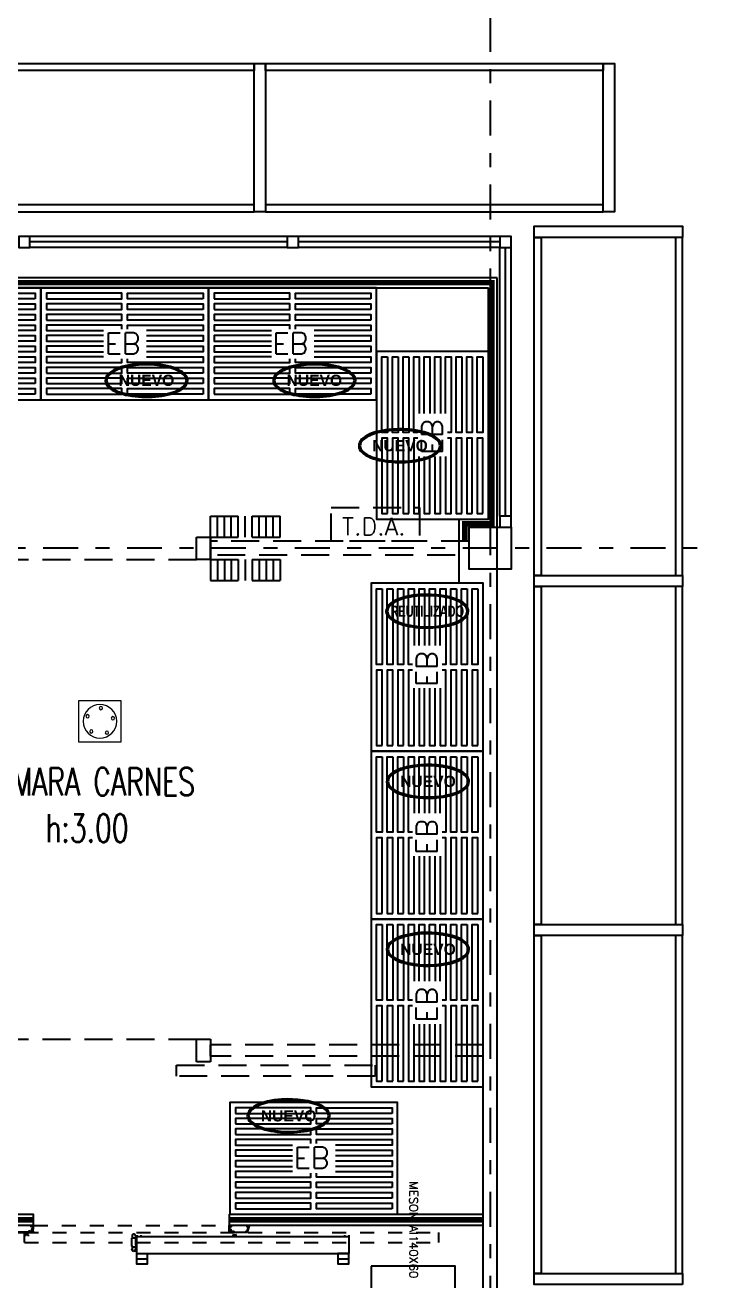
# Model space of a CAD drawing. Header units: millimetres. Extents: x 340 to 1003762, y 22 to 362022.
# Drawn here: x 432.83 to 437.69, y 93.11 to 102.09 of the extents above; entities that cross this region are included whole.
import ezdxf
from ezdxf.enums import TextEntityAlignment as Align
from ezdxf.xclip import XClip

# ---------------------------------------------------------------- set-up
doc = ezdxf.new("R2010")
doc.units = ezdxf.units.MM
doc.header["$XCLIPFRAME"] = 0
for name, pattern in [('LSBB_P_002 - PLANTA 1° NIVEL SALA DE VENTAS$0$000_ALTILLO PROPUESTA$0$HIDDEN', [0.375, 0.25, -0.125]), ('LSBB_P_002 - PLANTA 1° NIVEL SALA DE VENTAS$0$CONTINUOS', [0]), ('LSBB_P_002 - PLANTA 1° NIVEL SALA DE VENTAS$0$DASHDOT2', [0.5, 0.25, -0.125, 0, -0.125]), ('LSBB_P_002 - PLANTA 1° NIVEL SALA DE VENTAS$0$DASHED', [0.75, 0.5, -0.25]), ('LSBB_P_002 - PLANTA 1° NIVEL SALA DE VENTAS$0$HIDDEN2', [0.1875, 0.125, -0.0625])]:
    doc.linetypes.add(name, pattern=pattern)
for name, color, linetype in [('LSBB_P_002 - PLANTA 1° NIVEL SALA DE VENTAS$0$A-ACTIVOS NUEVOS', 20, 'Continuous'), ('LSBB_P_002 - PLANTA 1° NIVEL SALA DE VENTAS$0$A-ACTIVOS REUTILIZADOS', 7, 'Continuous'), ('LSBB_P_002 - PLANTA 1° NIVEL SALA DE VENTAS$0$A-DEMOLICIONES', 30, 'LSBB_P_002 - PLANTA 1° NIVEL SALA DE VENTAS$0$DASHED'), ('LSBB_P_002 - PLANTA 1° NIVEL SALA DE VENTAS$0$A-Equipamiento acero inox', 8, 'Continuous'), ('LSBB_P_002 - PLANTA 1° NIVEL SALA DE VENTAS$0$A-PANEL CAMARA NUEVO', 10, 'LSBB_P_002 - PLANTA 1° NIVEL SALA DE VENTAS$0$CONTINUOS'), ('LSBB_P_002 - PLANTA 1° NIVEL SALA DE VENTAS$0$A-PILETAS NUEVAS', 8, 'Continuous'), ('LSBB_P_002 - PLANTA 1° NIVEL SALA DE VENTAS$0$A-PUERTAS NUEVAS', 10, 'Continuous'), ('LSBB_P_002 - PLANTA 1° NIVEL SALA DE VENTAS$0$A-SE CONSTRUYE RELLENO', 10, 'LSBB_P_002 - PLANTA 1° NIVEL SALA DE VENTAS$0$CONTINUOS'), ('LSBB_P_002 - PLANTA 1° NIVEL SALA DE VENTAS$0$A-Textos', 2, 'Continuous'), ('LSBB_P_002 - PLANTA 1° NIVEL SALA DE VENTAS$0$E-TABIQUE-CAMARA', 1, 'Continuous'), ('LSBB_P_002 - PLANTA 1° NIVEL SALA DE VENTAS$0$EJES', 8, 'LSBB_P_002 - PLANTA 1° NIVEL SALA DE VENTAS$0$DASHDOT2'), ('LSBB_P_002 - PLANTA 1° NIVEL SALA DE VENTAS$0$ESTRUCTURA', 5, 'Continuous'), ('LSBB_P_002 - PLANTA 1° NIVEL SALA DE VENTAS$0$RACKS BODEGAS', 2, 'Continuous'), ('LSBB_P_002 - PLANTA 1° NIVEL SALA DE VENTAS$0$TABIQUE MALLA ACMA', 6, 'Continuous'), ('XREF', 7, 'Continuous')]:
    doc.layers.add(name, color=color, linetype=linetype)
doc.styles.add('LSBB_P_002 - PLANTA 1° NIVEL SALA DE VENTAS$0$ARIAL', font='')
doc.styles.add('LSBB_P_002 - PLANTA 1° NIVEL SALA DE VENTAS$0$Estilo1', font='GOTHIC.TTF', dxfattribs={"height": 0.24})
doc.styles.add('LSBB_P_002 - PLANTA 1° NIVEL SALA DE VENTAS$0$ROMANS', font='romans')
doc.styles.get('LSBB_P_002 - PLANTA 1° NIVEL SALA DE VENTAS$0$ARIAL').set_extended_font_data('Arial', bold=True)

# ---------------------------------------------------------------- blocks, each defined once
blk = doc.blocks.new('LSBB_P_002 - PLANTA 1° NIVEL SALA DE VENTAS$0$A$C112258A6')
at = {"layer": 'LSBB_P_002 - PLANTA 1° NIVEL SALA DE VENTAS$0$A-Equipamiento acero inox'}
for points in [[(0, 0.8), (1.2, 0.8), (1.2, 0), (0, 0), (0, 0.8)], [(0.4492, 0.4937), (0.04, 0.4937), (0.04, 0.5337), (0.58, 0.5337), (0.58, 0.5071)], [(0.4492, 0.4179), (0.04, 0.4179), (0.04, 0.4579), (0.4492, 0.4579)], [(0.7557, 0.4937), (1.16, 0.4937), (1.16, 0.5337), (0.62, 0.5337), (0.62, 0.5071)], [(0.7557, 0.4179), (1.16, 0.4179), (1.16, 0.4579), (0.7557, 0.4579)], [(0.4492, 0.3421), (0.04, 0.3421), (0.04, 0.3821), (0.4492, 0.3821)], [(0.7557, 0.3421), (1.16, 0.3421), (1.16, 0.3821), (0.7557, 0.3821)], [(0.58, 0.2951), (0.58, 0.2663), (0.04, 0.2663), (0.04, 0.3063), (0.4492, 0.3063)], [(0.62, 0.2951), (0.62, 0.2663), (1.16, 0.2663), (1.16, 0.3063), (0.7557, 0.3063)]]:
    blk.add_lwpolyline(points, dxfattribs=at)
for points in [[(0.04, 0.7611), (0.58, 0.7611), (0.58, 0.7211), (0.04, 0.7211)], [(1.16, 0.7611), (0.62, 0.7611), (0.62, 0.7211), (1.16, 0.7211)], [(0.04, 0.6853), (0.58, 0.6853), (0.58, 0.6453), (0.04, 0.6453)], [(1.16, 0.6853), (0.62, 0.6853), (0.62, 0.6453), (1.16, 0.6453)], [(0.04, 0.6095), (0.58, 0.6095), (0.58, 0.5695), (0.04, 0.5695)], [(1.16, 0.6095), (0.62, 0.6095), (0.62, 0.5695), (1.16, 0.5695)], [(0.04, 0.2305), (0.58, 0.2305), (0.58, 0.1905), (0.04, 0.1905)], [(1.16, 0.2305), (0.62, 0.2305), (0.62, 0.1905), (1.16, 0.1905)], [(0.04, 0.1547), (0.58, 0.1547), (0.58, 0.1147), (0.04, 0.1147)], [(1.16, 0.1547), (0.62, 0.1547), (0.62, 0.1147), (1.16, 0.1147)], [(0.04, 0.0789), (0.58, 0.0789), (0.58, 0.0389), (0.04, 0.0389)], [(1.16, 0.0789), (0.62, 0.0789), (0.62, 0.0389), (1.16, 0.0389)]]:
    blk.add_lwpolyline(points, close=True, dxfattribs=at)
at = {"layer": 'LSBB_P_002 - PLANTA 1° NIVEL SALA DE VENTAS$0$A-Equipamiento acero inox', "style": 'LSBB_P_002 - PLANTA 1° NIVEL SALA DE VENTAS$0$ROMANS'}
blk.add_text('EB ', height=0.15, dxfattribs=at).set_placement((0.4576, 0.3213))
blk = doc.blocks.new('LSBB_P_002 - PLANTA 1° NIVEL SALA DE VENTAS$0$A$C6D5A0C58')
at = {"layer": 'LSBB_P_002 - PLANTA 1° NIVEL SALA DE VENTAS$0$A-ACTIVOS REUTILIZADOS', "extrusion": (0, 0, -1)}
blk.add_ellipse((0, 0), major_axis=(0.2855, 0), ratio=0.388575, dxfattribs=at)
at = {"layer": 'LSBB_P_002 - PLANTA 1° NIVEL SALA DE VENTAS$0$A-ACTIVOS REUTILIZADOS'}
blk.add_open_spline([(0.2955, 0), (0.2955, -0.021), (0.2828, -0.0409), (0.2407, -0.0737), (0.2108, -0.0875), (0.0693, -0.1291), (-0.0893, -0.1272), (-0.2453, -0.0748), (-0.2842, -0.048), (-0.3027, 0.019), (-0.2777, 0.0523), (-0.188, 0.0987), (-0.1218, 0.1143), (0.0524, 0.1263), (0.163, 0.1102), (0.2698, 0.0572), (0.2955, 0.0303), (0.2955, 0)], degree=3, knots=[0, 0, 0, 0, 0.461791, 0.461791, 0.923583, 0.923583, 2.283227, 2.283227, 3.034626, 3.034626, 3.786024, 3.786024, 4.537423, 4.537423, 5.618495, 5.618495, 6.283185, 6.283185, 6.283185, 6.283185], dxfattribs=at)
at = {"layer": 'LSBB_P_002 - PLANTA 1° NIVEL SALA DE VENTAS$0$A-ACTIVOS REUTILIZADOS', "style": 'LSBB_P_002 - PLANTA 1° NIVEL SALA DE VENTAS$0$ARIAL', "width": 0.7}
blk.add_text('REUTILIZADO', height=0.08, dxfattribs=at).set_placement((0, 0), align=Align.MIDDLE_CENTER)
blk = doc.blocks.new('LSBB_P_002 - PLANTA 1° NIVEL SALA DE VENTAS$0$A$C529333AF')
at = {"layer": 'LSBB_P_002 - PLANTA 1° NIVEL SALA DE VENTAS$0$A-ACTIVOS NUEVOS', "extrusion": (0, 0, -1)}
blk.add_ellipse((0, 0), major_axis=(0.2855, 0), ratio=0.388575, dxfattribs=at)
at = {"layer": 'LSBB_P_002 - PLANTA 1° NIVEL SALA DE VENTAS$0$A-ACTIVOS NUEVOS'}
blk.add_open_spline([(0.2955, 0), (0.2955, -0.021), (0.2828, -0.0409), (0.2407, -0.0737), (0.2108, -0.0875), (0.0693, -0.1291), (-0.0893, -0.1272), (-0.2453, -0.0748), (-0.2842, -0.048), (-0.3027, 0.019), (-0.2777, 0.0523), (-0.188, 0.0987), (-0.1218, 0.1143), (0.0524, 0.1263), (0.163, 0.1102), (0.2698, 0.0572), (0.2955, 0.0303), (0.2955, 0)], degree=3, knots=[0, 0, 0, 0, 0.461791, 0.461791, 0.923583, 0.923583, 2.283227, 2.283227, 3.034626, 3.034626, 3.786024, 3.786024, 4.537423, 4.537423, 5.618495, 5.618495, 6.283185, 6.283185, 6.283185, 6.283185], dxfattribs=at)
at = {"layer": 'LSBB_P_002 - PLANTA 1° NIVEL SALA DE VENTAS$0$A-ACTIVOS NUEVOS', "insert": (0, 0), "char_height": 0.08, "attachment_point": 5, "style": 'LSBB_P_002 - PLANTA 1° NIVEL SALA DE VENTAS$0$ARIAL'}
blk.add_mtext_dynamic_manual_height_columns('NUEVO', width=0.536552, gutter_width=0.7, heights=[0], dxfattribs=at)
blk = doc.blocks.new('LSBB_P_002 - PLANTA 1° NIVEL SALA DE VENTAS$0$A$C69995B83')
at = {"linetype": 'Continuous', "lineweight": 20}
for p, q in [((0, 0), (-0.3, 0)), ((-0.3, 0), (-0.3, -0.3)), ((0, -0.3), (0, 0)), ((-0.3, -0.3), (0, -0.3))]:
    blk.add_line(p, q, dxfattribs=at)
at = {"linetype": 'Continuous', "lineweight": 20, "const_width": 0.00333}
blk.add_lwpolyline([(-0.3, -0.3), (-0.3, 0), (0, 0), (0, -0.3)], close=True, dxfattribs=at)
at = {"linetype": 'Continuous', "lineweight": 20}
for centre, radius in [((-0.15, -0.15), 0.1199), ((-0.1863, -0.062), 0.0117), ((-0.0775, -0.0883), 0.0117), ((-0.2449, -0.1573), 0.0117), ((-0.2449, -0.1573), 0.0117), ((-0.1724, -0.2425), 0.0117), ((-0.0689, -0.1999), 0.0117)]:
    blk.add_circle(centre, radius, dxfattribs=at)
blk = doc.blocks.new('LSBB_P_002 - PLANTA 1° NIVEL SALA DE VENTAS$0$A$C5D5E3A85')
at = {"color": 0, "linetype": 'ByBlock'}
for p, q in [((0.9596, 0.32), (0.8796, 0.32)), ((2.3993, 0.32), (2.3193, 0.32)), ((2.3993, 0.28), (2.3193, 0.28)), ((2.3993, 0.16), (2.3993, 0.28)), ((0.8796, 0.16), (0.8796, 0.24)), ((0.0865, 0.1555), (0.0865, 0.146)), ((0.1069, 0.146), (0.0865, 0.146)), ((0.1069, 0.1555), (0.1069, 0.146)), ((0.8818, 0.16), (0.9118, 0.16)), ((0.8818, 0.1485), (0.8818, 0.16)), ((0.9118, 0.1485), (0.9118, 0.16)), ((1.572, 0.1555), (1.572, 0.146)), ((1.572, 0.146), (1.5924, 0.146)), ((1.5924, 0.1555), (1.5924, 0.146)), ((2.367, 0.1485), (2.367, 0.16)), ((2.397, 0.1485), (2.397, 0.16))]:
    blk.add_line(p, q, dxfattribs=at)
for p, q in [((0.8796, 0.28), (2.3993, 0.28)), ((0.8796, 0.16), (2.3993, 0.16))]:
    blk.add_line(p, q)
at = {"color": 8, "linetype": 'LSBB_P_002 - PLANTA 1° NIVEL SALA DE VENTAS$0$HIDDEN2', "ltscale": 0.8}
for p, q in [((0.0796, 0.2016), (3.0425, 0.2016)), ((0.0796, 0.2016), (0.0796, 0.13)), ((3.0425, 0.2016), (3.0425, 0.13)), ((0.0796, 0.13), (3.0425, 0.13)), ((0.1459, 0.08), (1.5425, 0.08))]:
    blk.add_line(p, q, dxfattribs=at)
at = {"color": 0, "linetype": 'ByBlock', "extrusion": (-1, -4e-16, 0)}
for p, q in [((0.8446, 0.228), (0.8489, 0.228)), ((0.8446, 0.172), (0.8446, 0.228)), ((0.8476, 0.222), (0.8476, 0.174)), ((0.8506, 0.252), (0.8506, 0.232)), ((0.8506, 0.2307), (0.8506, 0.232)), ((0.8726, 0.232), (0.8726, 0.252)), ((0.8726, 0.2307), (0.8726, 0.232)), ((0.8742, 0.228), (0.8796, 0.228)), ((0.8756, 0.222), (0.8756, 0.174)), ((0.8496, 0.172), (0.8446, 0.172)), ((0.8736, 0.172), (0.8496, 0.172)), ((0.8506, 0.172), (0.8506, 0.152)), ((0.8726, 0.152), (0.8726, 0.172)), ((0.8796, 0.172), (0.8736, 0.172))]:
    blk.add_line(p, q, dxfattribs=at)
at = {"color": 0, "linetype": 'ByBlock', "ltscale": 5}
for p, q in [((0.1425, 0), (0.1425, 0.08)), ((1.5425, 0), (1.5425, 0.08))]:
    blk.add_line(p, q, dxfattribs=at)
at = {"color": 0, "linetype": 'ByBlock'}
for points in [[(0.8796, 0.28), (0.8796, 0.355), (0.9596, 0.355), (0.9596, 0.28)], [(0.8796, 0.24), (0.8796, 0.28)], [(2.3193, 0.28), (2.3193, 0.355), (2.3993, 0.355), (2.3993, 0.28)]]:
    blk.add_lwpolyline(points, dxfattribs=at)
for points in [[(0.0134, 0.1225), (0.0208, 0.1225, -0.343826), (0.0212, 0.1221), (0.0212, 0.1214, -0.414214), (0.0208, 0.121), (0.0131, 0.121, 0.336332), (0.0129, 0.1209), (0.0022, 0.0826, 0.496634), (0.0027, 0.082), (0.0105, 0.082, 0.414214), (0.011, 0.0825), (0.011, 0.0865, -0.414214), (0.0125, 0.088), (0.0164, 0.088, -0.414214), (0.017, 0.0874), (0.017, 0.0871, -0.414214), (0.0164, 0.0865), (0.013, 0.0865, 0.414214), (0.0125, 0.086), (0.0125, 0.0825, 0.414214), (0.013, 0.082), (0.0189, 0.082, -0.414214), (0.0195, 0.0814), (0.0195, 0.0806, -0.414214), (0.0189, 0.08), (0.0014, 0.08, -0.496634), (0, 0.0819), (0.0132, 0.1289, -0.336332), (0.0146, 0.13), (0.125, 0.13, -0.414214), (0.1265, 0.1285), (0.1265, 0.1245, 0.414214), (0.127, 0.124), (0.13, 0.124, -0.414214), (0.1315, 0.1225), (0.1315, 0.1095, 0.414214), (0.132, 0.109), (0.138, 0.109, 0.674073), (0.1385, 0.1095), (0.1385, 0.1225, -0.414214), (0.14, 0.124), (0.141, 0.124, -0.414214), (0.1425, 0.1225), (0.1425, 0.0815, -0.414214), (0.141, 0.08), (0.1231, 0.08, -0.414214), (0.1225, 0.0806), (0.1225, 0.0814, -0.414214), (0.1231, 0.082), (0.129, 0.082, 0.414214), (0.1295, 0.0825), (0.1295, 0.086, 0.414214), (0.129, 0.0865), (0.1256, 0.0865, -0.414214), (0.125, 0.0871), (0.125, 0.0874, -0.414214), (0.1256, 0.088), (0.1295, 0.088, -0.414214), (0.131, 0.0865), (0.131, 0.0825, 0.414214), (0.1315, 0.082), (0.14, 0.082, 0.414214), (0.1405, 0.0825), (0.1405, 0.1065, 0.414214), (0.14, 0.107), (0.131, 0.107, -0.414214), (0.1295, 0.1085), (0.1295, 0.1215, 0.414214), (0.129, 0.122), (0.126, 0.122, -0.414214), (0.1245, 0.1235), (0.1245, 0.1275, 0.414214), (0.124, 0.128), (0.1195, 0.128, 0.414214), (0.119, 0.1275), (0.119, 0.1225, -0.414214), (0.1175, 0.121), (0.1106, 0.121, -0.414214), (0.11, 0.1216), (0.11, 0.1224, -0.414214), (0.1106, 0.123), (0.1165, 0.123, 0.414214), (0.117, 0.1235), (0.117, 0.1275, 0.414214), (0.1165, 0.128), (0.0153, 0.128, 0.336332), (0.0148, 0.1276), (0.0134, 0.1225)], [(1.6716, 0.1225), (1.6642, 0.1225, 0.343826), (1.6638, 0.1221), (1.6638, 0.1214, 0.414214), (1.6642, 0.121), (1.6719, 0.121, -0.336332), (1.6721, 0.1209), (1.6828, 0.0826, -0.496634), (1.6823, 0.082), (1.6745, 0.082, -0.414214), (1.674, 0.0825), (1.674, 0.0865, 0.414214), (1.6725, 0.088), (1.6686, 0.088, 0.414214), (1.668, 0.0874), (1.668, 0.0871, 0.414214), (1.6686, 0.0865), (1.672, 0.0865, -0.414214), (1.6725, 0.086), (1.6725, 0.0825, -0.414214), (1.672, 0.082), (1.6661, 0.082, 0.414214), (1.6655, 0.0814), (1.6655, 0.0806, 0.414214), (1.6661, 0.08), (1.6836, 0.08, 0.496634), (1.685, 0.0819), (1.6719, 0.1289, 0.336332), (1.6704, 0.13), (1.56, 0.13, 0.414214), (1.5585, 0.1285), (1.5585, 0.1245, -0.414214), (1.558, 0.124), (1.555, 0.124, 0.414214), (1.5535, 0.1225), (1.5535, 0.1095, -0.414214), (1.553, 0.109), (1.547, 0.109, -0.674073), (1.5465, 0.1095), (1.5465, 0.1225, 0.414214), (1.545, 0.124), (1.544, 0.124, 0.414214), (1.5425, 0.1225), (1.5425, 0.0815, 0.414214), (1.544, 0.08), (1.5619, 0.08, 0.414214), (1.5625, 0.0806), (1.5625, 0.0814, 0.414214), (1.5619, 0.082), (1.556, 0.082, -0.414214), (1.5555, 0.0825), (1.5555, 0.086, -0.414214), (1.556, 0.0865), (1.5594, 0.0865, 0.414214), (1.56, 0.0871), (1.56, 0.0874, 0.414214), (1.5594, 0.088), (1.5555, 0.088, 0.414214), (1.554, 0.0865), (1.554, 0.0825, -0.414214), (1.5535, 0.082), (1.545, 0.082, -0.414214), (1.5445, 0.0825), (1.5445, 0.1065, -0.414214), (1.545, 0.107), (1.554, 0.107, 0.414214), (1.5555, 0.1085), (1.5555, 0.1215, -0.414214), (1.556, 0.122), (1.559, 0.122, 0.414214), (1.5605, 0.1235), (1.5605, 0.1275, -0.414214), (1.561, 0.128), (1.5655, 0.128, -0.414214), (1.566, 0.1275), (1.566, 0.1225, 0.414214), (1.5675, 0.121), (1.5744, 0.121, 0.414214), (1.575, 0.1216), (1.575, 0.1224, 0.414214), (1.5744, 0.123), (1.5685, 0.123, -0.414214), (1.568, 0.1235), (1.568, 0.1275, -0.414214), (1.5685, 0.128), (1.6697, 0.128, -0.336332), (1.6702, 0.1276), (1.6716, 0.1225)]]:
    blk.add_lwpolyline(points, format="xyb", dxfattribs=at)
at = {"color": 0, "linetype": 'ByBlock', "const_width": 0.0017}
for points in [[(0.0812, 0.1565), (0.0869, 0.1565)], [(0.084, 0.1565), (0.084, 0.1289)], [(0.1123, 0.1565), (0.1066, 0.1565)], [(0.1094, 0.1565), (0.1094, 0.1289)], [(1.5665, 0.1565), (1.5723, 0.1565)], [(1.5694, 0.1565), (1.5694, 0.1289)], [(1.5977, 0.1565), (1.5919, 0.1565)], [(1.5948, 0.1565), (1.5948, 0.1289)]]:
    blk.add_lwpolyline(points, dxfattribs=at)
at = {"color": 0, "linetype": 'ByBlock'}
for points in [[(0.126, 0.1303), (0.126, 0.1303, -0.346184), (0.127, 0.1312), (0.14, 0.1312, -0.414214), (0.143, 0.1282), (0.143, 0.1241, 0.093021), (0.1412, 0.1244), (0.1398, 0.1244, 0.315183), (0.1375, 0.1221), (0.1375, 0.1221), (0.1382, 0.1221, -0.414214), (0.1385, 0.1218), (0.1385, 0.1191, -0.414214), (0.1365, 0.1171), (0.133, 0.1171, -0.414214), (0.1315, 0.1186), (0.1315, 0.1214, -0.414214), (0.1322, 0.1221), (0.1325, 0.1221, 0.414214), (0.133, 0.1226), (0.133, 0.1226, 0.414214), (0.1315, 0.1241), (0.13, 0.1241, -0.414214), (0.127, 0.1272), (0.127, 0.1292, 0.31619)], [(0.135, 0.1191), (0.1354, 0.1191, 0.414214), (0.1357, 0.1194), (0.1357, 0.1238, 0.414214), (0.1354, 0.1241), (0.135, 0.1241, 0.414214), (0.1347, 0.1238), (0.1347, 0.1194, 0.414214)], [(1.559, 0.1303), (1.559, 0.1303, 0.346184), (1.558, 0.1312), (1.545, 0.1312, 0.414214), (1.542, 0.1282), (1.542, 0.1241, -0.093021), (1.5438, 0.1244), (1.5453, 0.1244, -0.315183), (1.5475, 0.1221), (1.5475, 0.1221), (1.5468, 0.1221, 0.414214), (1.5465, 0.1218), (1.5465, 0.1191, 0.414214), (1.5485, 0.1171), (1.552, 0.1171, 0.414214), (1.5535, 0.1186), (1.5535, 0.1214, 0.414214), (1.5528, 0.1221), (1.5525, 0.1221, -0.414214), (1.552, 0.1226), (1.552, 0.1226, -0.414214), (1.5535, 0.1241), (1.555, 0.1241, 0.414214), (1.558, 0.1272), (1.558, 0.1292, -0.31619)], [(1.55, 0.1191), (1.5496, 0.1191, -0.414214), (1.5493, 0.1194), (1.5493, 0.1238, -0.414214), (1.5496, 0.1241), (1.55, 0.1241, -0.414214), (1.5503, 0.1238), (1.5503, 0.1194, -0.414214)]]:
    blk.add_lwpolyline(points, format="xyb", close=True, dxfattribs=at)
for centre, radius, start, end in [((0.8616, 0.252), 0.014, 90, 218.21321), ((0.8616, 0.222), 0.014, 0, 180), ((0.8616, 0.252), 0.011, 90, 180), ((0.8616, 0.252), 0.014, 321.78679, 90), ((0.8616, 0.252), 0.011, 0, 90), ((0.8496, 0.174), 0.002, 180, 270), ((0.8616, 0.152), 0.011, 180, 0), ((0.8736, 0.174), 0.002, 270, 0)]:
    blk.add_arc(centre, radius, start, end, dxfattribs=at)
blk = doc.blocks.new('LSBB_P_002 - PLANTA 1° NIVEL SALA DE VENTAS$0$DEMOL')
at = {"layer": 'LSBB_P_002 - PLANTA 1° NIVEL SALA DE VENTAS$0$A-DEMOLICIONES', "linetype": 'LSBB_P_002 - PLANTA 1° NIVEL SALA DE VENTAS$0$000_ALTILLO PROPUESTA$0$HIDDEN', "ltscale": 0.8}
for p, q in [((1049.4395, 313.3956), (1049.9395, 313.3956)), ((1049.4395, 313.2456), (1049.4395, 313.3956)), ((1049.4895, 313.2456), (1049.4895, 313.3956)), ((1049.5395, 313.2456), (1049.5395, 313.3956)), ((1049.5895, 313.2456), (1049.5895, 313.3956)), ((1049.6395, 313.2456), (1049.6395, 313.3956)), ((1049.6895, 313.2456), (1049.6895, 313.3956)), ((1049.7395, 313.2456), (1049.7395, 313.3956)), ((1049.7895, 313.2456), (1049.7895, 313.3956)), ((1049.8395, 313.2456), (1049.8395, 313.3956)), ((1049.8895, 313.2456), (1049.8895, 313.3956)), ((1049.9395, 313.2456), (1049.9395, 313.3956)), ((1050.3036, 313.4574), (1050.9354, 313.4574)), ((1050.3036, 313.2156), (1050.3036, 313.4574)), ((1050.9354, 313.4574), (1050.9354, 313.2156)), ((1051.5895, 313.3956), (1051.5095, 313.3956)), ((1051.5095, 313.3956), (1051.5095, 313.3156)), ((1051.5895, 313.3156), (1051.5895, 313.3956)), ((1051.5095, 313.3156), (1051.5895, 313.3156)), ((1049.3395, 313.0856), (1049.3395, 313.2456)), ((1049.3395, 313.2456), (1049.4395, 313.2456)), ((1049.4395, 313.0856), (1049.4395, 313.2456)), ((1049.4395, 313.2456), (1049.4395, 313.0856)), ((1049.4395, 313.2456), (1049.9395, 313.2456)), ((1051.2895, 313.2156), (1049.4395, 313.2156)), ((1049.4395, 313.2056), (1049.4395, 313.1256)), ((1050.9354, 313.2156), (1050.3036, 313.2156)), ((1051.1895, 313.1156), (1049.4395, 313.1156)), ((1047.9395, 313.0856), (1049.3395, 313.0856)), ((1049.4395, 313.0856), (1049.3395, 313.0856)), ((1049.4395, 313.0856), (1049.9395, 313.0856)), ((1049.4395, 313.0856), (1049.4395, 312.9356)), ((1049.4895, 313.0856), (1049.4895, 312.9356)), ((1049.5395, 313.0856), (1049.5395, 312.9356)), ((1049.5895, 313.0856), (1049.5895, 312.9356)), ((1049.6395, 313.0856), (1049.6395, 312.9356)), ((1049.6895, 313.0856), (1049.6895, 312.9356)), ((1049.7395, 313.0856), (1049.7395, 312.9356)), ((1049.7895, 313.0856), (1049.7895, 312.9356)), ((1049.8395, 313.0856), (1049.8395, 312.9356)), ((1049.8895, 313.0856), (1049.8895, 312.9356)), ((1049.9395, 313.0856), (1049.9395, 312.9356)), ((1049.4395, 312.9356), (1049.9395, 312.9356)), ((1047.9395, 309.6556), (1049.3395, 309.6556)), ((1049.3395, 309.6556), (1049.4395, 309.6556)), ((1049.3395, 309.4956), (1049.3395, 309.6556)), ((1049.4395, 309.6556), (1049.4395, 309.4956)), ((1049.4395, 309.5357), (1049.4395, 309.6157)), ((1051.3895, 309.6156), (1049.4395, 309.6156)), ((1049.4395, 309.5356), (1049.4395, 309.6156)), ((1051.3895, 309.5356), (1049.4395, 309.5356)), ((1049.1979, 309.3932), (1049.1979, 309.4711)), ((1049.1979, 309.4711), (1050.6179, 309.4711)), ((1049.4395, 309.4956), (1049.3395, 309.4956)), ((1050.6179, 309.4711), (1050.6179, 309.3932)), ((1050.6179, 309.3932), (1049.1979, 309.3932))]:
    blk.add_line(p, q, dxfattribs=at)
at = {"layer": 'LSBB_P_002 - PLANTA 1° NIVEL SALA DE VENTAS$0$A-DEMOLICIONES', "linetype": 'LSBB_P_002 - PLANTA 1° NIVEL SALA DE VENTAS$0$000_ALTILLO PROPUESTA$0$HIDDEN', "ltscale": 0.8, "style": 'LSBB_P_002 - PLANTA 1° NIVEL SALA DE VENTAS$0$ROMANS'}
blk.add_text('T.D.A.', height=0.125, dxfattribs=at).set_placement((1050.3804, 313.2589))
blk = doc.blocks.new('LSBB_P_002 - PLANTA 1° NIVEL SALA DE VENTAS', base_point=(223.5696, 14.2202))
at = {"layer": 'LSBB_P_002 - PLANTA 1° NIVEL SALA DE VENTAS$0$A-Equipamiento acero inox'}
blk.add_lwpolyline([(850.5895, 308.0345), (850.5895, 306.6345), (851.1895, 306.6345), (851.1895, 308.0345)], close=True, dxfattribs=at)
at = {"layer": 'LSBB_P_002 - PLANTA 1° NIVEL SALA DE VENTAS$0$A-PANEL CAMARA NUEVO'}
blk.add_lwpolyline([(847.0884, 308.3251), (845.8895, 308.3251), (845.8895, 308.4051), (848.1739, 308.4051), (848.1739, 308.3251), (847.1702, 308.3251)], dxfattribs=at)
blk.add_lwpolyline([(849.5754, 308.4051), (851.3884, 308.4051), (851.3884, 308.3251), (849.5754, 308.3251)], close=True, dxfattribs=at)
at = {"layer": 'LSBB_P_002 - PLANTA 1° NIVEL SALA DE VENTAS$0$A-SE CONSTRUYE RELLENO', "const_width": 0.04}
for points in [[(845.8595, 314.6195), (845.8595, 315.0647), (851.4529, 315.0647), (851.4529, 313.34), (851.2583, 313.34), (851.2583, 313.2156)], [(845.8832, 308.3651), (848.1739, 308.3651)], [(849.5739, 308.3651), (851.3884, 308.3651)]]:
    blk.add_lwpolyline(points, dxfattribs=at)
at = {"layer": 'LSBB_P_002 - PLANTA 1° NIVEL SALA DE VENTAS$0$E-TABIQUE-CAMARA'}
for p, q in [((851.4895, 305.3156), (851.4895, 315.0989)), ((851.3895, 309.6156), (851.3895, 312.9156)), ((851.3895, 305.3956), (851.3895, 309.6156))]:
    blk.add_line(p, q, dxfattribs=at)
for points in [[(851.4895, 315.0989), (845.8095, 315.0989), (845.8095, 314.6195), (845.9095, 314.6195), (845.9095, 315.0281), (851.4271, 315.0281)], [(851.3895, 310.4947), (851.3895, 312.9165), (851.2183, 312.9165), (851.2183, 313.3736), (851.4271, 313.3736), (851.4271, 315.0281)]]:
    blk.add_lwpolyline(points, dxfattribs=at)
at = {"layer": 'LSBB_P_002 - PLANTA 1° NIVEL SALA DE VENTAS$0$EJES'}
for p, q in [((851.4395, 330.1656), (851.4395, 242.5191)), ((877.8938, 313.1656), (769.0572, 313.1656))]:
    blk.add_line(p, q, dxfattribs=at)
at = {"layer": 'LSBB_P_002 - PLANTA 1° NIVEL SALA DE VENTAS$0$ESTRUCTURA'}
blk.add_lwpolyline([(851.5895, 313.3156), (851.5895, 313.0156), (851.2895, 313.0156), (851.2895, 313.3156)], close=True, dxfattribs=at)
at = {"layer": 'LSBB_P_002 - PLANTA 1° NIVEL SALA DE VENTAS$0$RACKS BODEGAS', "color": 2}
for points in [[(849.7538, 316.6312), (849.7538, 316.5812), (847.3388, 316.5812), (847.3388, 316.6312)], [(849.7538, 315.5712), (849.7538, 316.6312), (849.8338, 316.6312), (849.8338, 315.5712)], [(852.2488, 316.6312), (852.2488, 316.5812), (849.8338, 316.5812), (849.8338, 316.6312)], [(852.2488, 315.5712), (852.2488, 316.6312), (852.3288, 316.6312), (852.3288, 315.5712)], [(849.7538, 315.5712), (849.7538, 315.6212), (847.3388, 315.6212), (847.3388, 315.5712)], [(852.2488, 315.5712), (852.2488, 315.6212), (849.8338, 315.6212), (849.8338, 315.5712)], [(852.814, 315.3872), (851.754, 315.3872), (851.754, 315.4672), (852.814, 315.4672)], [(851.754, 315.3872), (851.804, 315.3872), (851.804, 312.9722), (851.754, 312.9722)], [(852.814, 315.3872), (852.764, 315.3872), (852.764, 312.9722), (852.814, 312.9722)], [(852.814, 312.8922), (851.754, 312.8922), (851.754, 312.9722), (852.814, 312.9722)], [(851.754, 312.8922), (851.804, 312.8922), (851.804, 310.4772), (851.754, 310.4772)], [(852.814, 312.8922), (852.764, 312.8922), (852.764, 310.4772), (852.814, 310.4772)], [(852.814, 310.3972), (851.754, 310.3972), (851.754, 310.4772), (852.814, 310.4772)], [(851.754, 310.3972), (851.804, 310.3972), (851.804, 307.9822), (851.754, 307.9822)], [(852.814, 310.3972), (852.764, 310.3972), (852.764, 307.9822), (852.814, 307.9822)], [(852.814, 307.9022), (851.754, 307.9022), (851.754, 307.9822), (852.814, 307.9822)]]:
    blk.add_lwpolyline(points, close=True, dxfattribs=at)
at = {"layer": 'LSBB_P_002 - PLANTA 1° NIVEL SALA DE VENTAS$0$TABIQUE MALLA ACMA', "color": 3}
for points in [[(848.1495, 315.3156), (848.1495, 315.3956), (848.0695, 315.3956), (848.0695, 315.3156)], [(848.1495, 315.3156), (848.1495, 315.3956), (848.0695, 315.3956), (848.0695, 315.3156)], [(850.0695, 315.3156), (850.0695, 315.3956), (849.9895, 315.3956), (849.9895, 315.3156)], [(850.0695, 315.3156), (850.0695, 315.3956), (849.9895, 315.3956), (849.9895, 315.3156)], [(851.5895, 315.3156), (851.5895, 315.3956), (851.5095, 315.3956), (851.5095, 315.3156)], [(851.5895, 315.3156), (851.5895, 315.3956), (851.5095, 315.3956), (851.5095, 315.3156)], [(851.5895, 313.3156), (851.5895, 313.3956), (851.5095, 313.3956), (851.5095, 313.3156)]]:
    blk.add_lwpolyline(points, close=True, dxfattribs=at)
at = {"layer": 'LSBB_P_002 - PLANTA 1° NIVEL SALA DE VENTAS$0$TABIQUE MALLA ACMA'}
for points in [[(849.9895, 315.3956), (848.1495, 315.3956)], [(849.9895, 315.3956), (848.1495, 315.3956)], [(849.9895, 315.3556), (848.1495, 315.3556)], [(849.9895, 315.3556), (848.1495, 315.3556)], [(851.5095, 315.3956), (850.0695, 315.3956)], [(851.5095, 315.3956), (850.0695, 315.3956)], [(851.5095, 315.3556), (850.0695, 315.3556)], [(851.5095, 315.3556), (850.0695, 315.3556)], [(849.9895, 315.3156), (848.1495, 315.3156)], [(849.9895, 315.3156), (848.1495, 315.3156)], [(851.5095, 315.3156), (850.0695, 315.3156)], [(851.5095, 315.3156), (850.0695, 315.3156)], [(851.5095, 313.3956), (851.5095, 315.3156)], [(851.5095, 313.3956), (851.5095, 315.3156)], [(851.5495, 313.3956), (851.5495, 315.3156)], [(851.5495, 313.3956), (851.5495, 315.3156)], [(851.5895, 313.3956), (851.5895, 315.3156)]]:
    blk.add_lwpolyline(points, dxfattribs=at)
at = {"layer": 'LSBB_P_002 - PLANTA 1° NIVEL SALA DE VENTAS$0$A-ACTIVOS NUEVOS'}
for p in [(848.983, 314.3659), (850.183, 314.3659), (850.7953, 313.899), (850.9953, 311.499), (850.9953, 310.299), (849.9992, 309.1083)]:
    blk.add_blockref('LSBB_P_002 - PLANTA 1° NIVEL SALA DE VENTAS$0$A$C529333AF', p, dxfattribs=at)
at = {"layer": 'LSBB_P_002 - PLANTA 1° NIVEL SALA DE VENTAS$0$A-ACTIVOS REUTILIZADOS'}
blk.add_blockref('LSBB_P_002 - PLANTA 1° NIVEL SALA DE VENTAS$0$A$C6D5A0C58', (850.9904, 312.716), dxfattribs=at)
at = {"layer": 'LSBB_P_002 - PLANTA 1° NIVEL SALA DE VENTAS$0$A-DEMOLICIONES'}
blk.add_blockref('LSBB_P_002 - PLANTA 1° NIVEL SALA DE VENTAS$0$DEMOL', (-200, 0), dxfattribs=at)
at = {"layer": 'LSBB_P_002 - PLANTA 1° NIVEL SALA DE VENTAS$0$A-Equipamiento acero inox', "ltscale": 0.25, "xscale": -1}
for p, rotation in [((847.0271, 315.0281), 180), ((848.2271, 315.0281), 180), ((849.4271, 315.0281), 180), ((850.6271, 313.3736), 270), ((850.5895, 311.7156), 270), ((850.5895, 310.5156), 270), ((850.5895, 309.3156), 270), ((849.5784, 309.2051), 180)]:
    blk.add_blockref('LSBB_P_002 - PLANTA 1° NIVEL SALA DE VENTAS$0$A$C112258A6', p, dxfattribs=dict(at, rotation=rotation))
at = {"layer": 'LSBB_P_002 - PLANTA 1° NIVEL SALA DE VENTAS$0$A-PILETAS NUEVAS', "xscale": -1, "rotation": 90}
blk.add_blockref('LSBB_P_002 - PLANTA 1° NIVEL SALA DE VENTAS$0$A$C69995B83', (848.5002, 311.7788), dxfattribs=at)
at = {"layer": 'LSBB_P_002 - PLANTA 1° NIVEL SALA DE VENTAS$0$A-PUERTAS NUEVAS', "xscale": -1, "rotation": 180}
blk.add_blockref('LSBB_P_002 - PLANTA 1° NIVEL SALA DE VENTAS$0$A$C5D5E3A85', (848.0314, 308.4051), dxfattribs=at)
at = {"layer": 'LSBB_P_002 - PLANTA 1° NIVEL SALA DE VENTAS$0$A-Equipamiento acero inox', "insert": (850.9226, 308.2937), "char_height": 0.06, "width": 2.665849, "attachment_point": 2, "rotation": 270, "style": 'LSBB_P_002 - PLANTA 1° NIVEL SALA DE VENTAS$0$Estilo1'}
blk.add_mtext('{\\Fromans|c0;MESON AI140X60}', dxfattribs=at)
at = {"layer": 'LSBB_P_002 - PLANTA 1° NIVEL SALA DE VENTAS$0$A-Textos', "insert": (848.558, 311.5974, 0), "char_height": 0.2, "width": 3.652653, "attachment_point": 2, "style": 'LSBB_P_002 - PLANTA 1° NIVEL SALA DE VENTAS$0$ROMANS'}
blk.add_mtext('{\\W0.7;CAMARA CARNES\\Ph:3.00}', dxfattribs=at)

msp = doc.modelspace()

# ---------------------------------------------------------------- block references
at = {"layer": 'XREF'}
ref = msp.add_blockref('LSBB_P_002 - PLANTA 1° NIVEL SALA DE VENTAS', (-191.719, -200.5998), dxfattribs=at)
XClip(ref).set_block_clipping_path([(755.454857474, 236.6800249606), (887.3150098981, 333.6713636781)])

doc.saveas('drawing.dxf')
